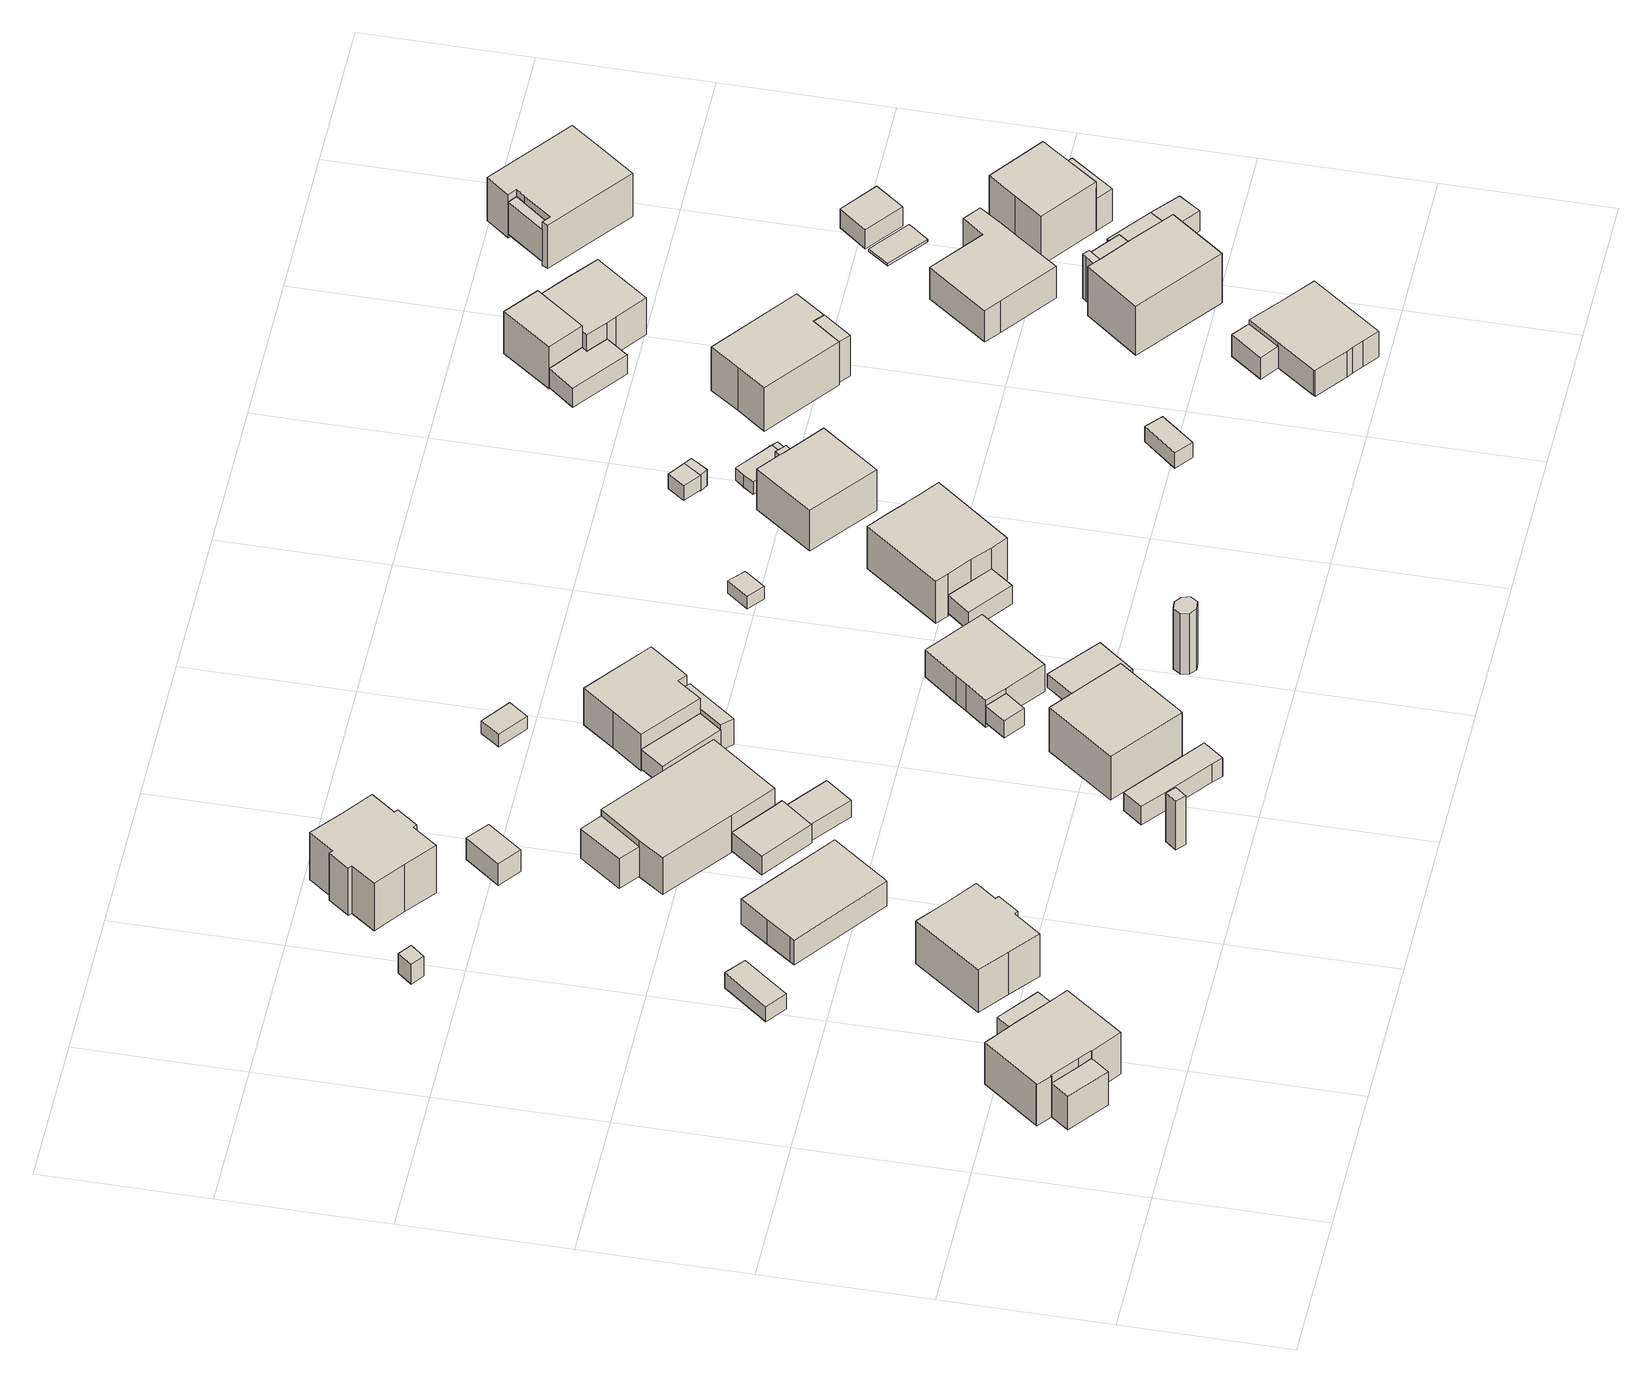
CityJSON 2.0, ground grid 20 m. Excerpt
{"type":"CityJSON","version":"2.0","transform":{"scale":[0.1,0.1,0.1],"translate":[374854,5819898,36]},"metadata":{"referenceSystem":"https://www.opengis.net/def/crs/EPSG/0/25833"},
"CityObjects":{
"building1":{"type":"Building","attributes":{"Gemeindeschluessel":"11000005","function":"31001_1010"},"address":[{"country":"Germany","locality":"Berlin","thoroughfareNumber":"32","thoroughfareName":"Weinbergshöhe"}],"children":["building1-1","building1-2","building1-3"]},
"building1-1":{"type":"BuildingPart","attributes":{"BezugspunktDach":"2200","measuredHeight":7.51,"storeysAboveGround":1},"parents":["building1"],"geometry":[{"type":"MultiSurface","lod":"1","boundaries":[[[0,1,2,3,4,5,6,7,8,9,10,11,12]],[[13,14,15,16,17,18,19,20,21,22,23,24,25]],[[13,25,12,11]],[[14,13,11,10]],[[15,14,10,9]],[[16,15,9,8]],[[17,26,27,16,8,7]],[[18,17,7,6]],[[19,18,6,5]],[[20,19,5,4]],[[21,20,4,3]],[[28,29,3,2]],[[30,28,22,2,1]],[[24,23,1,0]],[[25,24,0,12]],[[16,27,26,17]],[[22,21,29,28]],[[23,22,28,30]]]}]},
"building1-2":{"type":"BuildingPart","attributes":{"BezugspunktDach":"2200","measuredHeight":5.12,"storeysAboveGround":1},"parents":["building1"],"geometry":[{"type":"MultiSurface","lod":"1","boundaries":[[[31,32,29,30,33,34]],[[24,23,21,20,35,36]],[[24,36,34,33]],[[23,24,33,30]],[[20,21,29,32]],[[35,20,32,31]],[[36,35,31,34]],[[22,28,29,21]],[[37,23,38,30,28,22]]]}]},
"building1-3":{"type":"BuildingPart","attributes":{"BezugspunktDach":"2200","measuredHeight":5.12,"storeysAboveGround":1},"parents":["building1"],"geometry":[{"type":"MultiSurface","lod":"1","boundaries":[[[26,39,40,27]],[[41,42,17,16]],[[41,16,27,40]],[[42,41,40,39]],[[17,42,39,26]],[[16,17,26,27,43]]]}]},
"building2":{"type":"Building","attributes":{"Gemeindeschluessel":"11000005","BezugspunktDach":"2200","function":"31001_2463","measuredHeight":2.27,"storeysAboveGround":1},"address":[{"country":"Germany","locality":"Berlin","thoroughfareNumber":"34 (1)","thoroughfareName":"Weinbergshöhe"}],"geometry":[{"type":"Solid","lod":"1","boundaries":[[[[44,45,46,47]],[[48,49,50,51]],[[48,51,47,46]],[[49,48,46,45]],[[50,49,45,44]],[[51,50,44,47]]]]}]},
"building3":{"type":"Building","attributes":{"Gemeindeschluessel":"11000005","BezugspunktDach":"2200","function":"31001_1010","measuredHeight":8.01,"storeysAboveGround":1},"address":[{"country":"Germany","locality":"Berlin","thoroughfareNumber":"33","thoroughfareName":"Weinbergshöhe"}],"geometry":[{"type":"Solid","lod":"1","boundaries":[[[[52,53,54,55,56,57,58,59,60,61]],[[62,63,64,65,66,67,68,69,70,71]],[[62,71,61,60]],[[63,62,60,59]],[[64,63,59,58]],[[65,64,58,57]],[[66,65,57,56]],[[67,66,56,55]],[[68,67,55,54]],[[69,68,54,53]],[[70,69,53,52]],[[71,70,52,61]]]]}]},
"building4":{"type":"Building","attributes":{"Gemeindeschluessel":"11000005","BezugspunktDach":"2200","function":"31001_1000","measuredHeight":3,"storeysAboveGround":1},"address":[{"country":"Germany","locality":"Berlin","thoroughfareNumber":"35 (5)","thoroughfareName":"Weinbergshöhe"}],"geometry":[{"type":"Solid","lod":"1","boundaries":[[[[72,73,74,75]],[[76,77,78,79]],[[76,79,75,74]],[[77,76,74,73]],[[78,77,73,72]],[[79,78,72,75]]]]}]},
"building5":{"type":"Building","attributes":{"Gemeindeschluessel":"11000005","BezugspunktDach":"2200","function":"31001_1010","measuredHeight":3.87,"storeysAboveGround":1},"address":[{"country":"Germany","locality":"Berlin","thoroughfareNumber":"34","thoroughfareName":"Weinbergshöhe"}],"geometry":[{"type":"Solid","lod":"1","boundaries":[[[[80,81,82,83,84,85,86,87]],[[88,89,90,91,92,93,94,95]],[[88,95,87,86]],[[89,88,86,85]],[[90,89,85,84]],[[91,90,84,83]],[[92,91,83,82]],[[93,92,82,81]],[[94,93,81,80]],[[95,94,80,87]]]]}]},
"building6":{"type":"Building","attributes":{"Gemeindeschluessel":"11000005","BezugspunktDach":"2200","function":"51009_1610","measuredHeight":7.4,"storeysAboveGround":0},"address":[{"country":"Germany","locality":"Berlin"}],"geometry":[{"type":"Solid","lod":"1","boundaries":[[[[96,97,98,99]],[[100,101,102,103]],[[100,103,99,98]],[[101,100,98,97]],[[102,101,97,96]],[[103,102,96,99]]]]}]},
"building7":{"type":"Building","attributes":{"Gemeindeschluessel":"11000005","BezugspunktDach":"2200","function":"51009_1610","measuredHeight":5.45,"storeysAboveGround":0},"address":[{"country":"Germany","locality":"Berlin"}],"geometry":[{"type":"Solid","lod":"1","boundaries":[[[[104,105,106,107]],[[108,109,110,111]],[[108,111,107,106]],[[109,108,106,105]],[[110,109,105,104]],[[111,110,104,107]]]]}]},
"building8":{"type":"Building","attributes":{"Gemeindeschluessel":"11000005","BezugspunktDach":"2200","function":"31001_1010","measuredHeight":8.73,"storeysAboveGround":1},"address":[{"country":"Germany","locality":"Berlin","thoroughfareNumber":"35B","thoroughfareName":"Weinbergshöhe"}],"geometry":[{"type":"Solid","lod":"1","boundaries":[[[[112,113,114,115,116,117,118,119,120,121,122,123,124,125]],[[126,127,128,129,130,131,132,133,134,135,136,137,138,139]],[[126,139,125,124]],[[127,126,124,123]],[[128,127,123,122]],[[129,128,122,121]],[[130,129,121,120]],[[131,130,120,119]],[[132,131,119,118]],[[133,132,118,117]],[[134,133,117,116]],[[135,134,116,115]],[[136,135,115,114]],[[137,136,114,113]],[[138,137,113,112]],[[139,138,112,125]]]]}]},
"building9":{"type":"Building","attributes":{"Gemeindeschluessel":"11000005","BezugspunktDach":"2200","function":"31001_2463","measuredHeight":3.27,"storeysAboveGround":1},"address":[{"country":"Germany","locality":"Berlin","thoroughfareNumber":"35 (1)","thoroughfareName":"Weinbergshöhe"}],"geometry":[{"type":"Solid","lod":"1","boundaries":[[[[140,141,142,143,144,145,146]],[[147,148,149,150,151,152,153]],[[147,153,146,145]],[[148,147,145,144]],[[149,148,144,143]],[[150,149,143,142]],[[151,150,142,141]],[[152,151,141,140]],[[153,152,140,146]]]]}]},
"building10":{"type":"Building","attributes":{"Gemeindeschluessel":"11000005","BezugspunktDach":"2200","function":"31001_1313","measuredHeight":3.35,"storeysAboveGround":1},"address":[{"country":"Germany","locality":"Berlin","thoroughfareNumber":"35B (1)","thoroughfareName":"Weinbergshöhe"}],"geometry":[{"type":"Solid","lod":"1","boundaries":[[[[154,155,156,157]],[[158,159,160,161]],[[158,161,157,156]],[[159,158,156,155]],[[160,159,155,154]],[[161,160,154,157]]]]}]},
"building11":{"type":"Building","attributes":{"Gemeindeschluessel":"11000005","BezugspunktDach":"2200","function":"31001_1010","measuredHeight":7.35,"storeysAboveGround":1},"address":[{"country":"Germany","locality":"Berlin","thoroughfareNumber":"35","thoroughfareName":"Weinbergshöhe"}],"geometry":[{"type":"Solid","lod":"1","boundaries":[[[[162,163,164,165,166,167]],[[168,169,170,171,172,173]],[[168,173,167,166]],[[169,168,166,165]],[[170,169,165,164]],[[171,170,164,163]],[[172,171,163,162]],[[173,172,162,167]]]]}]},
"building12":{"type":"Building","attributes":{"Gemeindeschluessel":"11000005","BezugspunktDach":"2200","function":"51009_1610","measuredHeight":2.42,"storeysAboveGround":0},"address":[{"country":"Germany","locality":"Berlin"}],"geometry":[{"type":"Solid","lod":"1","boundaries":[[[[174,175,176,177,178]],[[179,180,181,182,183]],[[179,183,178,177]],[[180,179,177,176]],[[181,180,176,175]],[[182,181,175,174]],[[183,182,174,178]]]]}]},
"building13":{"type":"Building","attributes":{"Gemeindeschluessel":"11000005","BezugspunktDach":"2200","function":"31001_2463","measuredHeight":2.81,"storeysAboveGround":1},"address":[{"country":"Germany","locality":"Berlin","thoroughfareNumber":"17 (1)","thoroughfareName":"Weinbergshöhe"}],"geometry":[{"type":"Solid","lod":"1","boundaries":[[[[184,185,186,187,188,189]],[[190,191,192,193,194,195]],[[190,195,189,188]],[[191,190,188,187]],[[192,191,187,186]],[[193,192,186,185]],[[194,193,185,184]],[[195,194,184,189]]]]}]},
"building14":{"type":"Building","attributes":{"Gemeindeschluessel":"11000005","BezugspunktDach":"2200","function":"31001_1010","measuredHeight":9.56,"storeysAboveGround":1},"address":[{"country":"Germany","locality":"Berlin","thoroughfareNumber":"17","thoroughfareName":"Weinbergshöhe"}],"geometry":[{"type":"Solid","lod":"1","boundaries":[[[[196,197,198,199,200]],[[201,202,203,204,205]],[[201,205,200,199]],[[202,201,199,198]],[[203,202,198,197]],[[204,203,197,196]],[[205,204,196,200]]]]}]},
"building15":{"type":"Building","attributes":{"Gemeindeschluessel":"11000005","BezugspunktDach":"2200","function":"31001_2463","measuredHeight":3.5,"storeysAboveGround":1},"address":[{"country":"Germany","locality":"Berlin","thoroughfareNumber":"35A (1)","thoroughfareName":"Weinbergshöhe"}],"geometry":[{"type":"Solid","lod":"1","boundaries":[[[[206,207,208,209]],[[210,211,212,213]],[[210,213,209,208]],[[211,210,208,207]],[[212,211,207,206]],[[213,212,206,209]]]]}]},
"building16":{"type":"Building","attributes":{"Gemeindeschluessel":"11000005","BezugspunktDach":"2200","function":"51009_1610","measuredHeight":2.69,"storeysAboveGround":0},"address":[{"country":"Germany","locality":"Berlin"}],"geometry":[{"type":"Solid","lod":"1","boundaries":[[[[214,215,216,217]],[[218,219,220,221]],[[218,221,217,216]],[[219,218,216,215]],[[220,219,215,214]],[[221,220,214,217]]]]}]},
"building17":{"type":"Building","attributes":{"Gemeindeschluessel":"11000005","BezugspunktDach":"2200","function":"51009_1610","measuredHeight":5.96,"storeysAboveGround":0},"address":[{"country":"Germany","locality":"Berlin"}],"geometry":[{"type":"Solid","lod":"1","boundaries":[[[[222,223,224,225,226,227]],[[228,229,230,231,232,233]],[[228,233,227,226]],[[229,228,226,225]],[[230,229,225,224]],[[231,230,224,223]],[[232,231,223,222]],[[233,232,222,227]]]]}]},
"building18":{"type":"Building","attributes":{"Gemeindeschluessel":"11000005","BezugspunktDach":"2200","function":"31001_1010","measuredHeight":7.64,"storeysAboveGround":1},"address":[{"country":"Germany","locality":"Berlin","thoroughfareNumber":"35A","thoroughfareName":"Weinbergshöhe"}],"geometry":[{"type":"Solid","lod":"1","boundaries":[[[[234,235,236,237,238,239,240,241]],[[242,243,244,245,246,247,248,249]],[[242,249,241,240]],[[243,242,240,239]],[[244,243,239,238]],[[245,244,238,237]],[[246,245,237,236]],[[247,246,236,235]],[[248,247,235,234]],[[249,248,234,241]]]]}]},
"building19":{"type":"Building","attributes":{"Gemeindeschluessel":"11000005","BezugspunktDach":"2200","function":"31001_2463","measuredHeight":2,"storeysAboveGround":1},"address":[{"country":"Germany","locality":"Berlin","thoroughfareNumber":"15 (1)","thoroughfareName":"Weinbergshöhe"}],"geometry":[{"type":"Solid","lod":"1","boundaries":[[[[250,251,252,253]],[[254,255,256,257]],[[254,257,253,252]],[[255,254,252,251]],[[256,255,251,250]],[[257,256,250,253]]]]}]},
"building20":{"type":"Building","attributes":{"Gemeindeschluessel":"11000005","BezugspunktDach":"2200","function":"31001_1000","measuredHeight":2.26,"storeysAboveGround":1},"address":[{"country":"Germany","locality":"Berlin","thoroughfareNumber":"36 (1)","thoroughfareName":"Weinbergshöhe"}],"geometry":[{"type":"Solid","lod":"1","boundaries":[[[[258,259,260,261]],[[262,263,264,265]],[[262,265,261,260]],[[263,262,260,259]],[[264,263,259,258]],[[265,264,258,261]]]]}]},
"building21":{"type":"Building","attributes":{"Gemeindeschluessel":"11000005","BezugspunktDach":"2200","function":"31001_1010","measuredHeight":4.9,"storeysAboveGround":1},"address":[{"country":"Germany","locality":"Berlin","thoroughfareNumber":"15","thoroughfareName":"Weinbergshöhe"}],"geometry":[{"type":"Solid","lod":"1","boundaries":[[[[266,267,268,269,270,271,272]],[[273,274,275,276,277,278,279]],[[273,279,272,271]],[[274,273,271,270]],[[275,274,270,269]],[[276,275,269,268]],[[277,276,268,267]],[[278,277,267,266]],[[279,278,266,272]]]]}]},
"building22":{"type":"Building","attributes":{"Gemeindeschluessel":"11000005","BezugspunktDach":"2200","function":"31001_2143","measuredHeight":9.34,"storeysAboveGround":1},"address":[{"country":"Germany","locality":"Berlin","thoroughfareNumber":"17 (2)","thoroughfareName":"Weinbergshöhe"}],"geometry":[{"type":"Solid","lod":"1","boundaries":[[[[280,281,282,283,284,285,286,287,288]],[[289,290,291,292,293,294,295,296,297]],[[289,297,288,287]],[[290,289,287,286]],[[291,290,286,285]],[[292,291,285,284]],[[293,292,284,283]],[[294,293,283,282]],[[295,294,282,281]],[[296,295,281,280]],[[297,296,280,288]]]]}]},
"building23":{"type":"Building","attributes":{"Gemeindeschluessel":"11000005","BezugspunktDach":"2200","function":"31001_2463","measuredHeight":2.81,"storeysAboveGround":1},"address":[{"country":"Germany","locality":"Berlin","thoroughfareNumber":"13 (1)","thoroughfareName":"Weinbergshöhe"}],"geometry":[{"type":"Solid","lod":"1","boundaries":[[[[298,299,300,301]],[[302,303,304,305]],[[302,305,301,300]],[[303,302,300,299]],[[304,303,299,298]],[[305,304,298,301]]]]}]},
"building24":{"type":"Building","attributes":{"Gemeindeschluessel":"11000005","BezugspunktDach":"2200","function":"31001_1000","measuredHeight":1.92,"storeysAboveGround":1},"address":[{"country":"Germany","locality":"Berlin","thoroughfareNumber":"11 (2)","thoroughfareName":"Weinbergshöhe"}],"geometry":[{"type":"Solid","lod":"1","boundaries":[[[[306,307,308,309]],[[310,311,312,313]],[[310,313,309,308]],[[311,310,308,307]],[[312,311,307,306]],[[313,312,306,309]]]]}]},
"building25":{"type":"Building","attributes":{"Gemeindeschluessel":"11000005","BezugspunktDach":"2200","function":"31001_1010","measuredHeight":8.39,"storeysAboveGround":1},"address":[{"country":"Germany","locality":"Berlin","thoroughfareNumber":"13","thoroughfareName":"Weinbergshöhe"}],"geometry":[{"type":"Solid","lod":"1","boundaries":[[[[314,315,316,317,318,319,320,321,322,323,324]],[[325,326,327,328,329,330,331,332,333,334,335]],[[325,335,324,323]],[[326,325,323,322]],[[327,326,322,321]],[[328,327,321,320]],[[329,328,320,319]],[[330,329,319,318]],[[331,330,318,317]],[[332,331,317,316]],[[333,332,316,315]],[[334,333,315,314]],[[335,334,314,324]]]]}]},
"building26":{"type":"Building","attributes":{"Gemeindeschluessel":"11000005","BezugspunktDach":"2200","function":"31001_1010","measuredHeight":6.66,"storeysAboveGround":2},"address":[{"country":"Germany","locality":"Berlin","thoroughfareNumber":"11","thoroughfareName":"Weinbergshöhe"}],"geometry":[{"type":"Solid","lod":"1","boundaries":[[[[336,337,338,339,340,341,342]],[[343,344,345,346,347,348,349]],[[343,349,342,341]],[[344,343,341,340]],[[345,344,340,339]],[[346,345,339,338]],[[347,346,338,337]],[[348,347,337,336]],[[349,348,336,342]]]]}]},
"building27":{"type":"Building","attributes":{"Gemeindeschluessel":"11000005","BezugspunktDach":"2200","function":"51009_1610","measuredHeight":6.02,"storeysAboveGround":0},"address":[{"country":"Germany","locality":"Berlin"}],"geometry":[{"type":"Solid","lod":"1","boundaries":[[[[350,351,352,353]],[[354,355,356,357]],[[354,357,353,352]],[[355,354,352,351]],[[356,355,351,350]],[[357,356,350,353]]]]}]},
"building28":{"type":"Building","attributes":{"Gemeindeschluessel":"11000005","BezugspunktDach":"2200","function":"31001_1000","measuredHeight":2.3,"storeysAboveGround":1},"address":[{"country":"Germany","locality":"Berlin","thoroughfareNumber":"14 (2)","thoroughfareName":"Weinbergshöhe"}],"geometry":[{"type":"Solid","lod":"1","boundaries":[[[[358,359,360,361]],[[362,363,364,365]],[[362,365,361,360]],[[363,362,360,359]],[[364,363,359,358]],[[365,364,358,361]]]]}]},
"building29":{"type":"Building","attributes":{"Gemeindeschluessel":"11000005","BezugspunktDach":"2200","function":"31001_2143","measuredHeight":2.27,"storeysAboveGround":1},"address":[{"country":"Germany","locality":"Berlin","thoroughfareNumber":"9 (1)","thoroughfareName":"Weinbergshöhe"}],"geometry":[{"type":"Solid","lod":"1","boundaries":[[[[366,367,368,369]],[[370,371,372,373]],[[370,373,369,368]],[[371,370,368,367]],[[372,371,367,366]],[[373,372,366,369]]]]}]},
"building30":{"type":"Building","attributes":{"Gemeindeschluessel":"11000005","BezugspunktDach":"2200","function":"31001_2463","measuredHeight":2.03,"storeysAboveGround":1},"address":[{"country":"Germany","locality":"Berlin","thoroughfareNumber":"11 (1)","thoroughfareName":"Weinbergshöhe"}],"geometry":[{"type":"Solid","lod":"1","boundaries":[[[[374,375,376,377,378,379]],[[380,381,382,383,384,385]],[[380,385,379,378]],[[381,380,378,377]],[[382,381,377,376]],[[383,382,376,375]],[[384,383,375,374]],[[385,384,374,379]]]]}]},
"building31":{"type":"Building","attributes":{"Gemeindeschluessel":"11000005","BezugspunktDach":"2200","function":"51009_1610","measuredHeight":2.42,"storeysAboveGround":0},"address":[{"country":"Germany","locality":"Berlin"}],"geometry":[{"type":"Solid","lod":"1","boundaries":[[[[386,387,367,366]],[[388,389,390,391]],[[388,391,366,367]],[[389,388,367,387]],[[390,389,387,386]],[[391,390,386,366]]]]}]},
"building32":{"type":"Building","attributes":{"Gemeindeschluessel":"11000005","BezugspunktDach":"2200","function":"51009_1610","measuredHeight":1.85,"storeysAboveGround":0},"address":[{"country":"Germany","locality":"Berlin"}],"geometry":[{"type":"Solid","lod":"1","boundaries":[[[[392,393,376,374]],[[382,394,395,384]],[[382,384,374,376]],[[394,382,376,393]],[[395,394,393,392]],[[384,395,392,374]]]]}]},
"building33":{"type":"Building","attributes":{"Gemeindeschluessel":"11000005","function":"31001_1010"},"address":[{"country":"Germany","locality":"Berlin","thoroughfareNumber":"14","thoroughfareName":"Weinbergshöhe"}],"children":["building33-1","building33-2"]},
"building33-1":{"type":"BuildingPart","attributes":{"BezugspunktDach":"2200","measuredHeight":4.62,"storeysAboveGround":1},"parents":["building33"],"geometry":[{"type":"MultiSurface","lod":"1","boundaries":[[[396,397,398,399,400,401,402,403,404,405]],[[406,407,408,409,410,411,412,413,414,415]],[[406,415,405,404]],[[407,406,404,403]],[[416,417,407,403,402]],[[409,408,402,401]],[[410,409,401,400]],[[411,410,400,399]],[[412,411,399,398]],[[413,412,398,397]],[[414,413,397,396]],[[415,414,396,405]],[[408,407,417,416]]]}]},
"building33-2":{"type":"BuildingPart","attributes":{"BezugspunktDach":"2200","measuredHeight":3.26,"storeysAboveGround":1},"parents":["building33"],"geometry":[{"type":"Solid","lod":"1","boundaries":[[[[417,416,418,419]],[[420,408,407,421]],[[420,421,419,418]],[[408,420,418,416]],[[421,407,417,419]],[[407,408,416,417]]]]}]},
"building34":{"type":"Building","attributes":{"Gemeindeschluessel":"11000005","BezugspunktDach":"2200","function":"31001_1010","measuredHeight":8.34,"storeysAboveGround":1},"address":[{"country":"Germany","locality":"Berlin","thoroughfareNumber":"9","thoroughfareName":"Weinbergshöhe"}],"geometry":[{"type":"Solid","lod":"1","boundaries":[[[[422,423,424,425,426,427,428,429]],[[430,431,432,433,434,435,436,437]],[[430,437,429,428]],[[431,430,428,427]],[[432,431,427,426]],[[433,432,426,425]],[[434,433,425,424]],[[435,434,424,423]],[[436,435,423,422]],[[437,436,422,429]]]]}]},
"building35":{"type":"Building","attributes":{"Gemeindeschluessel":"11000005","BezugspunktDach":"2200","function":"51009_1610","measuredHeight":6.18,"storeysAboveGround":0},"address":[{"country":"Germany","locality":"Berlin"}],"geometry":[{"type":"Solid","lod":"1","boundaries":[[[[438,424,423,422]],[[439,440,441,442]],[[439,442,422,423]],[[440,439,423,424]],[[441,440,424,438]],[[442,441,438,422]]]]}]},
"building36":{"type":"Building","attributes":{"Gemeindeschluessel":"11000005","BezugspunktDach":"2200","function":"31001_2463","measuredHeight":2.88,"storeysAboveGround":1},"address":[{"country":"Germany","locality":"Berlin","thoroughfareNumber":"7 (1)","thoroughfareName":"Weinbergshöhe"}],"geometry":[{"type":"Solid","lod":"1","boundaries":[[[[443,444,445,446,447,448]],[[449,450,451,452,453,454]],[[449,454,448,447]],[[450,449,447,446]],[[451,450,446,445]],[[452,451,445,444]],[[453,452,444,443]],[[454,453,443,448]]]]}]},
"building37":{"type":"Building","attributes":{"Gemeindeschluessel":"11000005","function":"31001_1010"},"address":[{"country":"Germany","locality":"Berlin","thoroughfareNumber":"12","thoroughfareName":"Weinbergshöhe"}],"children":["building37-1","building37-2"]},
"building37-1":{"type":"BuildingPart","attributes":{"BezugspunktDach":"2200","measuredHeight":8.97,"storeysAboveGround":1},"parents":["building37"],"geometry":[{"type":"MultiSurface","lod":"1","boundaries":[[[455,456,457,458,459,460,461,462]],[[463,464,465,466,467,468,469,470]],[[463,470,462,461]],[[464,463,461,460]],[[465,464,460,459]],[[466,465,459,458]],[[471,472,458,457]],[[468,467,457,456]],[[469,468,456,455]],[[470,469,455,462]],[[467,466,472,471]]]}]},
"building37-2":{"type":"BuildingPart","attributes":{"BezugspunktDach":"2200","measuredHeight":6.15,"storeysAboveGround":1},"parents":["building37"],"geometry":[{"type":"Solid","lod":"1","boundaries":[[[[471,473,474,475,472]],[[476,477,478,467,466]],[[476,466,472,475]],[[477,476,475,474]],[[478,477,474,473]],[[467,478,473,471]],[[471,472,466,467]]]]}]},
"building38":{"type":"Building","attributes":{"Gemeindeschluessel":"11000005","BezugspunktDach":"2200","function":"51009_1610","measuredHeight":6.64,"storeysAboveGround":0},"address":[{"country":"Germany","locality":"Berlin"}],"geometry":[{"type":"Solid","lod":"1","boundaries":[[[[479,480,481,482,483]],[[484,485,486,487,488]],[[484,488,483,482]],[[485,484,482,481]],[[486,485,481,480]],[[487,486,480,479]],[[488,487,479,483]]]]}]},
"building39":{"type":"Building","attributes":{"Gemeindeschluessel":"11000005","function":"31001_1010"},"address":[{"country":"Germany","locality":"Berlin","thoroughfareNumber":"7","thoroughfareName":"Weinbergshöhe"}],"children":["building39-1","building39-2"]},
"building39-1":{"type":"BuildingPart","attributes":{"BezugspunktDach":"2200","measuredHeight":7.25,"storeysAboveGround":1},"parents":["building39"],"geometry":[{"type":"Solid","lod":"1","boundaries":[[[[489,490,491,492,493,494,495,496]],[[497,498,499,500,501,502,503,504]],[[497,504,496,495]],[[499,498,494,493]],[[500,499,493,492]],[[501,500,492,491]],[[502,501,491,490]],[[503,502,490,489]],[[504,503,489,496]],[[498,497,495,494]]]]}]},
"building39-2":{"type":"BuildingPart","attributes":{"BezugspunktDach":"2200","measuredHeight":6.7,"storeysAboveGround":1},"parents":["building39"],"geometry":[{"type":"MultiSurface","lod":"1","boundaries":[[[505,506,507,508]],[[509,498,497,510]],[[509,510,508,507]],[[498,509,507,506]],[[495,494,498,506,505]],[[510,497,505,508]],[[497,498,494,495]]]}]},
"building40":{"type":"Building","attributes":{"Gemeindeschluessel":"11000005","BezugspunktDach":"2200","function":"31001_2463","measuredHeight":5.62,"storeysAboveGround":1},"address":[{"country":"Germany","locality":"Berlin","thoroughfareNumber":"10 (2)","thoroughfareName":"Weinbergshöhe"}],"geometry":[{"type":"Solid","lod":"1","boundaries":[[[[511,512,513,514,515,516,517,518,519]],[[520,521,522,523,524,525,526,527,528]],[[520,528,519,518]],[[521,520,518,517]],[[522,521,517,516]],[[523,522,516,515]],[[524,523,515,514]],[[525,524,514,513]],[[526,525,513,512]],[[527,526,512,511]],[[528,527,511,519]]]]}]},
"building41":{"type":"Building","attributes":{"Gemeindeschluessel":"11000005","BezugspunktDach":"2200","function":"31001_2463","measuredHeight":2.91,"storeysAboveGround":1},"address":[{"country":"Germany","locality":"Berlin","thoroughfareNumber":"12 (1)","thoroughfareName":"Weinbergshöhe"}],"geometry":[{"type":"Solid","lod":"1","boundaries":[[[[529,530,531,532,533]],[[534,535,536,537,538]],[[534,538,533,532]],[[535,534,532,531]],[[536,535,531,530]],[[537,536,530,529]],[[538,537,529,533]]]]}]},
"building42":{"type":"Building","attributes":{"Gemeindeschluessel":"11000005","BezugspunktDach":"2200","function":"31001_2143","measuredHeight":3.09,"storeysAboveGround":1},"address":[{"country":"Germany","locality":"Berlin","thoroughfareNumber":"12 (2)","thoroughfareName":"Weinbergshöhe"}],"geometry":[{"type":"Solid","lod":"1","boundaries":[[[[539,540,531,530]],[[541,542,543,544]],[[541,544,530,531]],[[542,541,531,540]],[[543,542,540,539]],[[544,543,539,530]]]]}]},
"building43":{"type":"Building","attributes":{"Gemeindeschluessel":"11000005","BezugspunktDach":"2200","function":"31001_2463","measuredHeight":0.467,"storeysAboveGround":1},"address":[{"country":"Germany","locality":"Berlin","thoroughfareNumber":"10 (3)","thoroughfareName":"Weinbergshöhe"}],"geometry":[{"type":"Solid","lod":"1","boundaries":[[[[545,546,547,548]],[[549,550,551,552]],[[549,552,548,547]],[[550,549,547,546]],[[551,550,546,545]],[[552,551,545,548]]]]}]},
"building44":{"type":"Building","attributes":{"Gemeindeschluessel":"11000005","function":"31001_1010"},"address":[{"country":"Germany","locality":"Berlin","thoroughfareNumber":"10","thoroughfareName":"Weinbergshöhe"}],"children":["building44-1","building44-2"]},
"building44-1":{"type":"BuildingPart","attributes":{"BezugspunktDach":"2200","measuredHeight":10.06,"storeysAboveGround":1},"parents":["building44"],"geometry":[{"type":"MultiSurface","lod":"1","boundaries":[[[553,554,555,556,557]],[[558,559,560,561,562]],[[558,562,557,556]],[[559,558,556,555]],[[560,559,555,554]],[[561,563,564,565,560,554,553]],[[562,561,553,557]],[[565,564,563,561]]]}]},
"building44-2":{"type":"BuildingPart","attributes":{"BezugspunktDach":"2200","measuredHeight":4.94,"storeysAboveGround":1},"parents":["building44"],"geometry":[{"type":"Solid","lod":"1","boundaries":[[[[566,567,564,563]],[[565,568,569,561]],[[568,565,564,567]],[[569,568,567,566]],[[561,569,566,563]],[[565,561,563,564]]]]}]},
"building45":{"type":"Building","attributes":{"Gemeindeschluessel":"11000005","BezugspunktDach":"2200","function":"31001_2463","measuredHeight":2.85,"storeysAboveGround":1},"address":[{"country":"Germany","locality":"Berlin","thoroughfareNumber":"8 (1)","thoroughfareName":"Weinbergshöhe"}],"geometry":[{"type":"Solid","lod":"1","boundaries":[[[[570,571,572,573]],[[574,575,576,577]],[[574,577,573,572]],[[575,574,572,571]],[[576,575,571,570]],[[577,576,570,573]]]]}]},
"building46":{"type":"Building","attributes":{"Gemeindeschluessel":"11000005","BezugspunktDach":"2200","function":"51009_1610","measuredHeight":4.85,"storeysAboveGround":0},"address":[{"country":"Germany","locality":"Berlin"}],"geometry":[{"type":"Solid","lod":"1","boundaries":[[[[578,579,580,581]],[[582,583,584,585]],[[582,585,581,580]],[[583,582,580,579]],[[584,583,579,578]],[[585,584,578,581]]]]}]},
"building47":{"type":"Building","attributes":{"Gemeindeschluessel":"11000005","BezugspunktDach":"2200","function":"31001_1010","measuredHeight":9.28,"storeysAboveGround":1},"address":[{"country":"Germany","locality":"Berlin","thoroughfareNumber":"5","thoroughfareName":"Weinbergshöhe"}],"geometry":[{"type":"Solid","lod":"1","boundaries":[[[[586,587,588,589,590,591,592,593,594,595]],[[596,597,598,599,600,601,602,603,604,605]],[[596,605,595,594]],[[597,596,594,593]],[[598,597,593,592]],[[599,598,592,591]],[[600,599,591,590]],[[601,600,590,589]],[[602,601,589,588]],[[603,602,588,587]],[[604,603,587,586]],[[605,604,586,595]]]]}]}
},
"vertices":[
[24,116,149],[24,117,149],[56,92,149],[71,81,149],[70,80,149],[104,55,149],[157,125,149],[143,135,149],[96,171,149],[78,184,149],[60,197,149],[8,130,149],[7,129,149],[8,130,86],[60,197,86],[78,184,86],[96,171,86],[143,135,86],[157,125,86],[104,55,86],[70,80,86],[71,81,86],[56,92,86],[24,117,86],[24,116,86],[7,129,86],[143,135,137],[96,171,137],[56,92,137],[71,81,137],[24,117,137],
[54,59,137],[70,80,137],[24,116,137],[8,95,137],[54,59,86],[8,95,86],[55,92,86],[24,117,131],
[160,158,137],[113,194,137],[113,194,86],[160,158,86],[96,171,135],
[131,431,110],[173,485,110],[150,503,110],[107,449,110],[150,503,87],[173,485,87],[131,431,87],[107,449,87],
[197,198,155],[231,170,155],[256,203,155],[260,200,155],[279,225,155],[275,228,155],[294,253,155],[259,279,155],[224,306,155],[163,225,155],[224,306,90],[259,279,90],[294,253,90],[275,228,90],[279,225,90],[260,200,90],[256,203,90],[231,170,90],[197,198,90],[163,225,90],
[108,828,113],[122,845,113],[107,856,113],[93,839,113],[107,856,83],[122,845,83],[108,828,83],[93,839,83],
[309,355,124],[313,359,124],[335,389,124],[361,423,124],[251,505,124],[226,471,124],[204,441,124],[200,436,124],[204,441,86],[226,471,86],[251,505,86],[361,423,86],[335,389,86],[313,359,86],[309,355,86],[200,436,86],
[476,57,150],[487,70,150],[476,79,150],[465,66,150],[476,79,76],[487,70,76],[476,57,76],[465,66,76],
[308,629,125],[347,679,125],[323,697,125],[285,647,125],[323,697,80],[347,679,80],[308,629,80],[285,647,80],
[218,871,139],[253,843,139],[276,873,139],[280,870,139],[299,895,139],[295,898,139],[317,927,139],[281,954,139],[246,982,139],[223,952,139],[219,955,139],[200,930,139],[204,927,139],[182,898,139],[204,927,67],[200,930,67],[219,955,67],[223,952,67],[246,982,67],[281,954,67],[317,927,67],[295,898,67],[299,895,67],[280,870,67],[276,873,67],[253,843,67],[218,871,67],[182,898,67],
[394,455,109],[396,458,109],[421,489,109],[424,494,109],[415,500,109],[365,538,109],[335,499,109],[365,538,81],[415,500,81],[424,494,81],[421,489,81],[396,458,81],[394,455,81],[335,499,81],
[302,759,101],[334,801,101],[309,821,101],[276,779,101],[309,821,68],[334,801,68],[302,759,68],[276,779,68],
[365,538,135],[415,500,135],[477,580,135],[347,679,135],[308,629,135],[286,599,135],[308,629,79],[347,679,79],[477,580,79],[415,500,79],[365,538,79],[286,599,79],
[443,421,105],[468,453,105],[424,487,105],[421,489,105],[396,458,105],[421,489,80],[424,487,80],[468,453,80],[443,421,80],[396,458,80],
[527,89,100],[580,48,100],[591,39,100],[610,63,100],[518,134,100],[500,111,100],[518,134,72],[610,63,72],[591,39,72],[580,48,72],[527,89,72],[500,111,72],
[612,88,140],[673,168,140],[632,200,140],[591,231,140],[530,151,140],[591,231,73],[632,200,73],[673,168,73],[612,88,73],[530,151,73],
[531,583,96],[552,610,96],[485,662,96],[464,634,96],[485,662,66],[552,610,66],[531,583,66],[464,634,66],
[629,266,95],[648,290,95],[625,308,95],[606,284,95],[625,308,69],[648,290,69],[629,266,69],[606,284,69],
[543,571,104],[587,628,104],[584,631,104],[574,639,104],[552,610,104],[531,583,104],[552,610,65],[574,639,65],[584,631,65],[587,628,65],[543,571,65],[531,583,65],
[552,610,119],[574,639,119],[584,631,119],[591,640,119],[620,678,119],[543,737,119],[514,699,119],[485,662,119],[514,699,63],[543,737,63],[620,678,63],[591,640,63],[584,631,63],[574,639,63],[552,610,63],[485,662,63],
[725,165,81],[759,208,81],[700,255,81],[666,211,81],[700,255,61],[759,208,61],[725,165,61],[666,211,61],
[540,799,67],[557,822,67],[523,847,67],[506,824,67],[523,847,48],[557,822,48],[540,799,48],[506,824,48],
[648,290,103],[692,256,103],[755,338,103],[689,388,103],[656,347,103],[646,334,103],[625,308,103],[646,334,62],[656,347,62],[689,388,62],[755,338,62],[692,256,62],[648,290,62],[625,308,62],
[746,106,158],[754,100,158],[765,101,158],[771,110,158],[770,114,158],[768,120,158],[760,126,158],[750,125,158],[744,116,158],[750,125,65],[760,126,65],[768,120,65],[770,114,65],[771,110,65],[765,101,65],[754,100,65],[746,106,65],[744,116,65],
[822,318,86],[843,345,86],[794,383,86],[772,356,86],[794,383,58],[843,345,58],[822,318,58],[772,356,58],
[779,584,75],[798,609,75],[780,625,75],[760,599,75],[780,625,56],[798,609,56],[779,584,56],[760,599,56],
[794,383,118],[821,363,118],[843,345,118],[861,331,118],[931,421,118],[907,439,118],[896,448,118],[890,452,118],[874,465,118],[849,484,118],[780,394,118],[849,484,54],[874,465,54],[890,452,54],[896,448,54],[907,439,54],[931,421,54],[861,331,54],[843,345,54],[821,363,54],[794,383,54],[780,394,54],
[953,494,102],[1005,563,102],[967,592,102],[958,599,102],[955,602,102],[929,622,102],[877,553,102],[929,622,40],[955,602,40],[958,599,40],[967,592,40],[1005,563,40],[953,494,40],[877,553,40],
[967,592,101],[972,598,101],[960,608,101],[955,602,101],[960,608,41],[972,598,41],[967,592,41],[955,602,41],
[1100,173,63],[1133,213,63],[1114,229,63],[1080,189,63],[1114,229,40],[1133,213,40],[1100,173,40],[1080,189,40],
[958,690,51],[973,711,51],[953,725,51],[938,705,51],[953,725,29],[973,711,29],[958,690,29],[938,705,29],
[995,598,57],[1004,610,57],[1013,622,57],[971,654,57],[962,643,57],[953,631,57],[962,643,38],[971,654,38],[1013,622,38],[1004,610,38],[995,598,38],[953,631,38],
[968,685,51],[982,705,51],[973,711,27],[982,705,27],[968,685,27],[958,690,27],
[1001,593,57],[1019,617,57],[1019,617,38],[1001,593,38],
[1256,33,78],[1263,28,78],[1275,19,78],[1293,5,78],[1356,89,78],[1319,118,78],[1283,147,78],[1255,109,78],[1221,63,78],[1220,61,78],[1221,63,39],[1255,109,39],[1283,147,39],[1319,118,39],[1356,89,39],[1293,5,39],[1275,19,39],[1263,28,39],[1256,33,39],[1220,61,39],[1283,147,72],[1255,109,72],
[1263,162,72],[1234,124,72],[1263,162,39],[1234,124,39],
[1152,575,89],[1178,609,89],[1190,599,89],[1190,600,89],[1216,635,89],[1117,710,89],[1092,675,89],[1066,641,89],[1092,675,23],[1117,710,23],[1216,635,23],[1190,600,23],[1190,599,23],[1178,609,23],[1152,575,23],[1066,641,23],
[1164,565,89],[1178,609,27],[1190,599,27],[1164,565,27],[1152,575,27],
[1127,805,49],[1147,831,49],[1124,849,49],[1129,855,49],[1090,884,49],[1065,853,49],[1090,884,20],[1129,855,20],[1124,849,20],[1147,831,20],[1127,805,20],[1065,853,20],
[1354,191,102],[1403,255,102],[1360,289,102],[1321,318,102],[1314,324,102],[1310,327,102],[1306,330,102],[1256,267,102],[1306,330,27],[1310,327,27],[1314,324,27],[1321,318,27],[1360,289,27],[1403,255,27],[1354,191,27],[1256,267,27],[1360,289,88],[1321,318,88],
[1375,309,88],[1337,338,88],[1334,334,88],[1334,334,27],[1337,338,27],[1375,309,27],
[1321,318,99],[1334,334,99],[1327,340,99],[1323,335,99],[1314,324,99],[1323,335,32],[1327,340,32],[1334,334,32],[1321,318,32],[1314,324,32],
[1147,831,74],[1158,823,74],[1193,797,74],[1241,860,74],[1207,887,74],[1173,913,74],[1129,855,74],[1124,849,74],[1129,855,18],[1173,913,18],[1207,887,18],[1241,860,18],[1193,797,18],[1158,823,18],[1147,831,18],[1124,849,18],
[1129,855,82],[1173,913,82],[1134,943,82],[1090,884,82],[1134,943,18],[1090,884,18],
[1278,421,59],[1342,372,59],[1374,415,59],[1396,444,59],[1415,471,59],[1395,486,59],[1375,460,59],[1314,507,59],[1260,435,59],[1314,507,11],[1375,460,11],[1395,486,11],[1415,471,11],[1396,444,11],[1374,415,11],[1342,372,11],[1278,421,11],[1260,435,11],
[1428,260,54],[1430,262,54],[1449,289,54],[1400,327,54],[1378,298,54],[1400,327,25],[1449,289,25],[1430,262,25],[1428,260,25],[1378,298,25],
[1462,237,54],[1480,263,54],[1449,289,23],[1480,263,23],[1462,237,23],[1430,262,23],
[1388,524,27],[1407,548,27],[1361,584,27],[1343,559,27],[1361,584,23],[1407,548,23],[1388,524,23],[1343,559,23],
[1443,348,95],[1493,417,95],[1430,464,95],[1405,430,95],[1379,396,95],[1405,430,20],[1430,464,20],[1493,417,20],[1443,348,20],[1379,396,20],[1443,348,69],[1481,401,69],[1481,401,20],
[1462,334,69],[1500,386,69],[1500,386,20],[1462,334,20],
[1411,556,48],[1437,590,48],[1395,622,48],[1368,589,48],[1395,622,19],[1437,590,19],[1411,556,19],[1368,589,19],
[1296,924,62],[1331,968,62],[1321,975,62],[1287,931,62],[1321,975,13],[1331,968,13],[1296,924,13],[1287,931,13],
[1380,849,73],[1410,888,73],[1440,928,73],[1343,1003,73],[1321,975,73],[1331,968,73],[1322,957,73],[1296,924,73],[1287,931,73],[1283,924,73],[1287,931,7],[1296,924,7],[1322,957,7],[1331,968,7],[1321,975,7],[1343,1003,7],[1440,928,7],[1410,888,7],[1380,849,7],[1283,924,7]
]}
